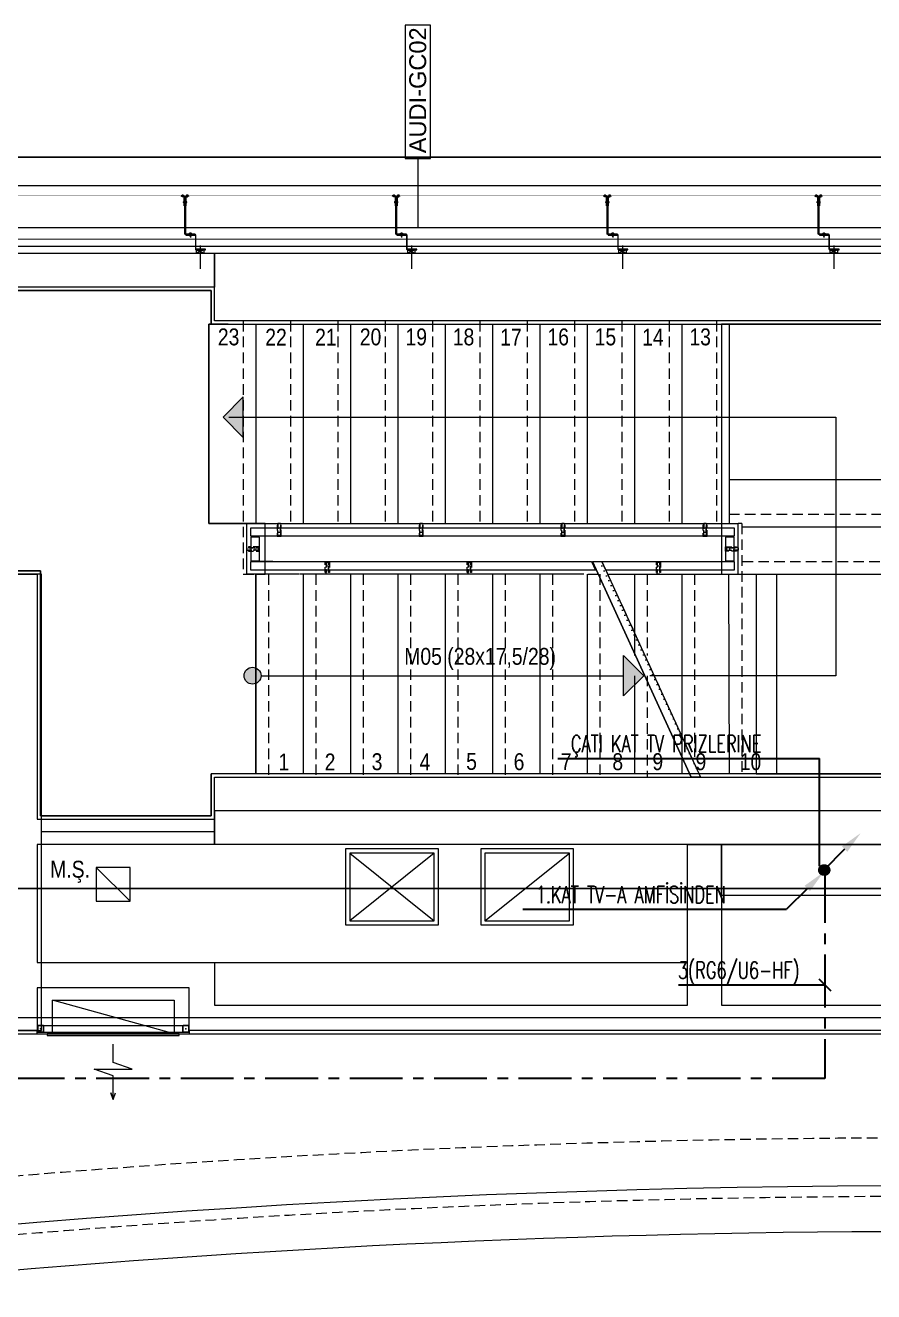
# Model space of a CAD drawing. Extents: x -2598 to 23780, y 0 to 8114.
# Drawn here: x 16080 to 16583, y 2210 to 2960 of the extents above; entities that cross this region are included whole.
import ezdxf
from ezdxf.enums import TextEntityAlignment as Align

# ---------------------------------------------------------------- set-up
doc = ezdxf.new("R2010")
doc.units = 0
doc.header["$LTSCALE"] = 25
doc.header["$MEASUREMENT"] = 0
for name, pattern in [('CENTER', [2, 1.25, -0.25, 0.25, -0.25]), ('DOT2', [0.125, 0, -0.125]), ('HIDDEN', [0.375, 0.25, -0.125]), ('HIDDEN2', [4.7625, 3.175, -1.5875])]:
    doc.linetypes.add(name, pattern=pattern)
doc.layers.get('0').update_dxf_attribs({"color": 9, "lineweight": 9})
for name, color, linetype, lineweight in [('00', 9, 'Continuous', 9), ('01', 9, 'Continuous', 9), ('06B', 9, 'Continuous', 9), ('06C', 9, 'Continuous', 9), ('06D', 9, 'Continuous', 9), ('10', 9, 'Continuous', 9), ('11', 9, 'Continuous', 9), ('14', 9, 'Continuous', 9), ('19', 9, 'Continuous', 9), ('19D', 9, 'DOT2', 9), ('20', 9, 'DOT2', 9), ('21', 9, 'Continuous', 9), ('22', 8, 'Continuous', 9), ('32-ekipman', 9, 'Continuous', 9), ('33', 9, 'BATTING', 9), ('35', 9, 'Continuous', 9), ('40', 9, 'Continuous', 9), ('40B', 9, 'Continuous', 9), ('E-AŞAĞIDAN GELEN HAT', 7, 'Continuous', 30), ('E-KABLO', 7, 'Continuous', 30), ('E-YUKARI ÇIKAN HAT', 7, 'Continuous', 30)]:
    doc.layers.add(name, color=color, linetype=linetype, lineweight=lineweight)
doc.styles.add('Arial', font='arial.ttf', dxfattribs={"height": 2.5})
doc.styles.add('E-YAZI', font='txttw.shx')
doc.styles.add('MuuM_TEXT-STANDART', font='ARIALN.TTF')
doc.linetypes.add('BATTING', pattern='A,0.0001,-0.1,[134,ltypeshp.shx,S=0.1,R=0,X=-0.1,Y=0],-0.2,[134,ltypeshp.shx,S=0.1,R=180,X=0.1,Y=0],-0.1', length=0.4001)

# ---------------------------------------------------------------- blocks, each defined once
blk = doc.blocks.new('0_wallno')
blk.add_lwpolyline([(-7.84, 1.5), (7.94, 1.5), (7.94, -1.5), (-7.84, -1.5)], close=True)
blk.add_lwpolyline([(7.94, 0), (16.13, 0)])
at = {"style": 'Arial'}
blk.add_attdef('GENISLIK', text='', height=2, dxfattribs=at).set_placement((8.44, 0), align=Align.BOTTOM_LEFT)
blk.add_attdef('DUVARNO', text='', height=2, dxfattribs=at).set_placement((0, 0), align=Align.MIDDLE_CENTER)
blk.add_attdef('YUKSEKLIK', text='', height=2, dxfattribs=at).set_placement((8.44, -0.5), align=Align.TOP_LEFT)
blk = doc.blocks.new('KAPI KODLARI 2. KAT')
at = {"layer": '22'}
ref = blk.add_blockref('0_wallno', (16312.73, 2920.66), dxfattribs=dict(at, xscale=-5, yscale=5, zscale=5, rotation=90))
ref.add_attrib('DUVARNO', 'AUDI-GC02', dxfattribs={"layer": '0', "height": 10, "rotation": 90, "style": 'Arial'}).set_placement((16312.73, 2921.4), align=Align.MIDDLE_CENTER)
blk = doc.blocks.new('p- alum kaplama profil')
at = {"lineweight": 13}
blk.add_lwpolyline([(7.12, 12.59), (7.12, 26.49)], dxfattribs=at)
at = {"lineweight": 18}
blk.add_lwpolyline([(4.09, 6.16), (-1.41, 6.16), (-1.41, 6.46), (4.09, 6.46, 0.414214), (4.29, 6.66), (4.29, 14.66, -0.414214), (4.79, 15.16), (10.29, 15.16), (10.29, 14.86), (4.79, 14.86, 0.414214), (4.59, 14.66), (4.59, 6.66, -0.414214)], format="xyb", close=True, dxfattribs=at)
at = {"lineweight": 5}
blk.add_lwpolyline([(9.44, 15.16), (4.79, 15.16), (4.79, 17.16), (9.44, 17.16)], close=True, dxfattribs=at)
for points in [[(4.79, 15.16), (9.44, 17.16)], [(9.44, 15.16), (4.79, 17.16)]]:
    blk.add_lwpolyline(points, dxfattribs=at)
blk.add_lwpolyline([(-2.06, 5.56), (-2.06, -2.34), (-2.06, -15.69), (-1.66, -15.69), (-1.66, -2.34), (-1.66, 5.56), (-1.66, 5.56), (-1.66, 5.57), (-1.66, 5.57), (-1.66, 5.58), (-1.66, 5.58), (-1.65, 5.59), (-1.65, 5.59), (-1.65, 5.59), (-1.65, 5.6), (-1.65, 5.6), (-1.64, 5.61), (-1.64, 5.61), (-1.64, 5.62), (-1.64, 5.62), (-1.63, 5.62), (-1.63, 5.63), (-1.63, 5.63), (-1.62, 5.63), (-1.62, 5.64), (-1.61, 5.64), (-1.61, 5.64), (-1.61, 5.64), (-1.6, 5.65), (-1.6, 5.65), (-1.59, 5.65), (-1.59, 5.65), (-1.58, 5.65), (-1.58, 5.65), (-1.57, 5.66), (-1.57, 5.66), (-1.56, 5.66), (-1.56, 5.66), (3.94, 5.66), (3.94, 6.06), (-1.56, 6.06), (-1.58, 6.06), (-1.61, 6.05), (-1.63, 6.05), (-1.66, 6.05), (-1.68, 6.04), (-1.7, 6.03), (-1.73, 6.03), (-1.75, 6.02), (-1.77, 6.01), (-1.79, 6), (-1.82, 5.99), (-1.84, 5.97), (-1.86, 5.96), (-1.88, 5.94), (-1.89, 5.93), (-1.91, 5.91), (-1.93, 5.89), (-1.95, 5.87), (-1.96, 5.85), (-1.97, 5.83), (-1.99, 5.81), (-2, 5.79), (-2.01, 5.77), (-2.02, 5.75), (-2.03, 5.72), (-2.04, 5.7), (-2.04, 5.68), (-2.05, 5.65), (-2.05, 5.63), (-2.06, 5.61), (-2.06, 5.58)], close=True)
blk.add_lwpolyline([(-1.66, -2.34), (-2.06, -2.34)])
for points in [[(-2.36, -10.84), (-2.36, -16.39), (-2.36, -16.39, -0.414214), (-2.51, -16.54), (-2.51, -16.54), (-4.06, -16.54), (-4.06, -16.84), (-2.51, -16.84), (-2.51, -16.84, 0.414214), (-2.06, -16.39), (-2.06, -10.84)], [(-1.36, -10.84), (-1.66, -10.84), (-1.66, -16.39, 0.414214), (-1.21, -16.84), (-1.21, -16.84), (0.34, -16.84), (0.34, -16.54), (-1.21, -16.54), (-1.21, -16.54, -0.414214), (-1.36, -16.39), (-1.36, -16.39)]]:
    blk.add_lwpolyline(points, format="xyb", close=True)
for points in [[(1.05, 6.91, -10), (1.29, 7.56, -10)], [(1.29, 4.93, -10), (1.29, 7.8, -10)], [(1.53, 6.82, -10), (1.29, 7.56, -10)], [(0.67, 5.66, -10), (1.91, 5.66, -10)], [(0.67, 5.66, -10), (0.67, 5.64, -10), (0.67, 5.62, -10), (0.67, 5.6, -10), (0.68, 5.58, -10), (0.68, 5.56, -10), (0.69, 5.54, -10), (0.69, 5.52, -10), (0.7, 5.5, -10), (0.7, 5.48, -10), (0.71, 5.46, -10), (0.72, 5.45, -10), (0.73, 5.43, -10), (0.74, 5.41, -10), (0.75, 5.4, -10), (0.76, 5.38, -10), (0.77, 5.36, -10), (0.79, 5.35, -10), (0.8, 5.33, -10), (0.81, 5.32, -10), (0.83, 5.31, -10), (0.84, 5.29, -10), (0.86, 5.28, -10), (0.87, 5.27, -10), (0.89, 5.26, -10), (0.91, 5.25, -10), (0.92, 5.24, -10), (0.94, 5.23, -10), (0.96, 5.22, -10), (0.98, 5.21, -10), (1, 5.21, -10), (1.02, 5.2, -10), (1.03, 5.2, -10)], [(0.96, 5.66, -10), (0.97, 5.66, -10), (0.97, 5.66, -10), (0.97, 5.66, -10), (0.98, 5.66, -10), (0.98, 5.66, -10), (0.99, 5.66, -10), (0.99, 5.66, -10), (1, 5.66, -10), (1, 5.67, -10), (1, 5.67, -10), (1.01, 5.67, -10), (1.01, 5.67, -10), (1.01, 5.67, -10), (1.02, 5.68, -10), (1.02, 5.68, -10), (1.02, 5.68, -10), (1.03, 5.69, -10), (1.03, 5.69, -10), (1.03, 5.69, -10), (1.04, 5.7, -10), (1.04, 5.7, -10), (1.04, 5.7, -10), (1.04, 5.71, -10), (1.04, 5.71, -10), (1.05, 5.72, -10), (1.05, 5.72, -10), (1.05, 5.72, -10), (1.05, 5.73, -10), (1.05, 5.73, -10), (1.05, 5.74, -10), (1.05, 5.74, -10), (1.05, 5.75, -10)], [(1.61, 6.87, -10), (0.98, 6.96, -10)], [(1.33, 5.85, -10), (0.98, 5.88, -10)], [(1.56, 7.05, -10), (1.02, 7.13, -10)], [(1.03, 5.2, -10), (1.04, 5.2, -10), (1.05, 5.19, -10), (1.05, 5.19, -10), (1.06, 5.19, -10), (1.06, 5.19, -10), (1.07, 5.19, -10), (1.07, 5.19, -10), (1.08, 5.19, -10), (1.08, 5.19, -10), (1.09, 5.19, -10), (1.09, 5.18, -10), (1.1, 5.18, -10), (1.1, 5.18, -10), (1.11, 5.18, -10), (1.11, 5.18, -10), (1.12, 5.18, -10), (1.12, 5.18, -10), (1.13, 5.18, -10), (1.13, 5.18, -10), (1.14, 5.18, -10), (1.15, 5.18, -10), (1.15, 5.18, -10), (1.16, 5.17, -10), (1.16, 5.17, -10), (1.17, 5.17, -10), (1.17, 5.17, -10), (1.18, 5.17, -10), (1.18, 5.17, -10), (1.19, 5.17, -10), (1.19, 5.17, -10), (1.2, 5.17, -10), (1.2, 5.17, -10)], [(1.05, 5.83, -10), (1.05, 6.01, -10)], [(1.05, 5.75, -10), (1.05, 5.83, -10)], [(1.2, 5.17, -10), (1.2, 5.2, -10)], [(1.38, 5.2, -10), (1.2, 5.2, -10)], [(1.29, 6.16, -10), (1.29, 6.26, -10)], [(1.38, 5.17, -10), (1.38, 5.2, -10)], [(1.38, 5.17, -10), (1.38, 5.17, -10), (1.39, 5.17, -10), (1.39, 5.17, -10), (1.4, 5.17, -10), (1.41, 5.17, -10), (1.41, 5.17, -10), (1.42, 5.17, -10), (1.42, 5.17, -10), (1.43, 5.17, -10), (1.43, 5.18, -10), (1.44, 5.18, -10), (1.44, 5.18, -10), (1.45, 5.18, -10), (1.45, 5.18, -10), (1.46, 5.18, -10), (1.46, 5.18, -10), (1.47, 5.18, -10), (1.47, 5.18, -10), (1.48, 5.18, -10), (1.48, 5.18, -10), (1.49, 5.18, -10), (1.5, 5.19, -10), (1.5, 5.19, -10), (1.51, 5.19, -10), (1.51, 5.19, -10), (1.52, 5.19, -10), (1.52, 5.19, -10), (1.53, 5.19, -10), (1.53, 5.19, -10), (1.54, 5.19, -10), (1.54, 5.2, -10), (1.55, 5.2, -10)], [(1.53, 5.75, -10), (1.53, 5.92, -10)], [(1.53, 5.75, -10), (1.53, 5.74, -10), (1.53, 5.74, -10), (1.53, 5.73, -10), (1.53, 5.73, -10), (1.53, 5.72, -10), (1.54, 5.72, -10), (1.54, 5.72, -10), (1.54, 5.71, -10), (1.54, 5.71, -10), (1.54, 5.7, -10), (1.54, 5.7, -10), (1.55, 5.7, -10), (1.55, 5.69, -10), (1.55, 5.69, -10), (1.55, 5.69, -10), (1.56, 5.68, -10), (1.56, 5.68, -10), (1.56, 5.68, -10), (1.57, 5.67, -10), (1.57, 5.67, -10), (1.58, 5.67, -10), (1.58, 5.67, -10), (1.58, 5.67, -10), (1.59, 5.66, -10), (1.59, 5.66, -10), (1.6, 5.66, -10), (1.6, 5.66, -10), (1.6, 5.66, -10), (1.61, 5.66, -10), (1.61, 5.66, -10), (1.62, 5.66, -10), (1.62, 5.66, -10)], [(1.55, 5.2, -10), (1.57, 5.2, -10), (1.59, 5.21, -10), (1.6, 5.21, -10), (1.62, 5.22, -10), (1.64, 5.23, -10), (1.66, 5.24, -10), (1.68, 5.25, -10), (1.69, 5.26, -10), (1.71, 5.27, -10), (1.73, 5.28, -10), (1.74, 5.29, -10), (1.76, 5.31, -10), (1.77, 5.32, -10), (1.78, 5.33, -10), (1.8, 5.35, -10), (1.81, 5.36, -10), (1.82, 5.38, -10), (1.83, 5.4, -10), (1.84, 5.41, -10), (1.85, 5.43, -10), (1.86, 5.45, -10), (1.87, 5.46, -10), (1.88, 5.48, -10), (1.89, 5.5, -10), (1.89, 5.52, -10), (1.9, 5.54, -10), (1.9, 5.56, -10), (1.9, 5.58, -10), (1.91, 5.6, -10), (1.91, 5.62, -10), (1.91, 5.64, -10), (1.91, 5.66, -10)], [(-2.86, -13.04, 0), (-0.86, -13.04, 0)], [(-2.36, -12.52, 0), (-2.4, -12.53, 0), (-2.43, -12.56, 0), (-2.47, -12.58, 0), (-2.5, -12.6, 0), (-2.53, -12.63, 0), (-2.56, -12.66, 0), (-2.59, -12.69, 0), (-2.61, -12.73, 0), (-2.63, -12.76, 0), (-2.65, -12.8, 0), (-2.67, -12.84, 0), (-2.68, -12.88, 0), (-2.69, -12.92, 0), (-2.7, -12.96, 0), (-2.71, -13, 0), (-2.71, -13.04, 0), (-2.71, -13.08, 0), (-2.7, -13.13, 0), (-2.69, -13.17, 0), (-2.68, -13.21, 0), (-2.67, -13.25, 0), (-2.65, -13.28, 0), (-2.63, -13.32, 0), (-2.61, -13.36, 0), (-2.59, -13.39, 0), (-2.56, -13.42, 0), (-2.53, -13.45, 0), (-2.5, -13.48, 0), (-2.47, -13.51, 0), (-2.43, -13.53, 0), (-2.4, -13.55, 0), (-2.36, -13.57, 0)], [(-2.36, -13.04, 0), (-2.36, -12.52, 0)], [(-2.36, -13.04, 0), (-2.36, -12.73, 0)], [(-2.36, -12.73, 0), (-2.36, -13.04, 0)], [(-1.36, -12.73, 0), (-2.36, -12.73, 0)], [(-2.36, -13.04, 0), (-2.36, -13.36, 0)], [(-2.36, -13.04, 0), (-2.36, -13.57, 0)], [(-2.36, -13.36, 0), (-2.36, -13.04, 0)], [(-1.36, -13.36, 0), (-2.36, -13.36, 0)], [(-1.36, -13.04, 0), (-1.36, -12.37, 0)], [(-1.36, -13.72, 0), (-1.32, -13.68, 0), (-1.29, -13.65, 0), (-1.26, -13.61, 0), (-1.23, -13.58, 0), (-1.2, -13.54, 0), (-1.18, -13.5, 0), (-1.16, -13.45, 0), (-1.14, -13.41, 0), (-1.12, -13.37, 0), (-1.1, -13.32, 0), (-1.09, -13.28, 0), (-1.08, -13.23, 0), (-1.07, -13.18, 0), (-1.06, -13.14, 0), (-1.06, -13.09, 0), (-1.06, -13.04, 0), (-1.06, -12.99, 0), (-1.06, -12.95, 0), (-1.07, -12.9, 0), (-1.08, -12.85, 0), (-1.09, -12.81, 0), (-1.1, -12.76, 0), (-1.12, -12.72, 0), (-1.14, -12.67, 0), (-1.16, -12.63, 0), (-1.18, -12.59, 0), (-1.2, -12.55, 0), (-1.23, -12.51, 0), (-1.26, -12.47, 0), (-1.29, -12.43, 0), (-1.32, -12.4, 0), (-1.36, -12.37, 0)], [(-1.36, -13.04, 0), (-1.36, -13.72, 0)], [(-3.84, -17.04, 0), (-3.81, -17.07, 0), (-3.78, -17.1, 0), (-3.75, -17.12, 0), (-3.72, -17.15, 0), (-3.69, -17.17, 0), (-3.66, -17.19, 0), (-3.62, -17.21, 0), (-3.59, -17.23, 0), (-3.55, -17.24, 0), (-3.52, -17.26, 0), (-3.48, -17.27, 0), (-3.44, -17.28, 0), (-3.4, -17.28, 0), (-3.36, -17.29, 0), (-3.32, -17.29, 0), (-3.29, -17.29, 0), (-3.25, -17.29, 0), (-3.21, -17.29, 0), (-3.17, -17.28, 0), (-3.13, -17.28, 0), (-3.09, -17.27, 0), (-3.06, -17.26, 0), (-3.02, -17.24, 0), (-2.98, -17.23, 0), (-2.95, -17.21, 0), (-2.91, -17.19, 0), (-2.88, -17.17, 0), (-2.85, -17.15, 0), (-2.82, -17.12, 0), (-2.79, -17.1, 0), (-2.76, -17.07, 0), (-2.73, -17.04, 0)], [(-3.29, -17.04, 0), (-3.84, -17.04, 0)], [(-2.85, -16.54, 0), (-2.86, -16.51, 0), (-2.87, -16.47, 0), (-2.89, -16.44, 0), (-2.91, -16.41, 0), (-2.93, -16.38, 0), (-2.96, -16.35, 0), (-2.98, -16.33, 0), (-3.01, -16.31, 0), (-3.04, -16.29, 0), (-3.07, -16.27, 0), (-3.11, -16.25, 0), (-3.14, -16.24, 0), (-3.18, -16.23, 0), (-3.21, -16.22, 0), (-3.25, -16.22, 0), (-3.29, -16.22, 0), (-3.32, -16.22, 0), (-3.36, -16.22, 0), (-3.39, -16.23, 0), (-3.43, -16.24, 0), (-3.46, -16.25, 0), (-3.5, -16.27, 0), (-3.53, -16.29, 0), (-3.56, -16.31, 0), (-3.59, -16.33, 0), (-3.61, -16.35, 0), (-3.64, -16.38, 0), (-3.66, -16.41, 0), (-3.68, -16.44, 0), (-3.7, -16.47, 0), (-3.71, -16.51, 0), (-3.73, -16.54, 0)], [(-3.29, -16.54, 0), (-3.73, -16.54, 0)], [(-3.29, -16.54, 0), (-3.55, -16.54, 0)], [(-3.55, -16.54, 0), (-3.29, -16.54, 0)], [(-3.55, -17.04, 0), (-3.55, -16.54, 0)], [(-3.29, -17.54, 0), (-3.29, -16.04, 0)], [(-3.29, -16.54, 0), (-2.85, -16.54, 0)], [(-3.29, -16.54, 0), (-3.03, -16.54, 0)], [(-3.03, -16.54, 0), (-3.29, -16.54, 0)], [(-3.29, -17.04, 0), (-2.73, -17.04, 0)], [(-3.03, -17.04, 0), (-3.03, -16.54, 0)], [(-0.56, -17.04, 0), (-1.11, -17.04, 0)], [(0, -17.04, 0), (-0.03, -17.07, 0), (-0.06, -17.1, 0), (-0.09, -17.12, 0), (-0.12, -17.15, 0), (-0.15, -17.17, 0), (-0.18, -17.19, 0), (-0.22, -17.21, 0), (-0.25, -17.23, 0), (-0.29, -17.24, 0), (-0.33, -17.26, 0), (-0.36, -17.27, 0), (-0.4, -17.28, 0), (-0.44, -17.28, 0), (-0.48, -17.29, 0), (-0.52, -17.29, 0), (-0.56, -17.29, 0), (-0.59, -17.29, 0), (-0.63, -17.29, 0), (-0.67, -17.28, 0), (-0.71, -17.28, 0), (-0.75, -17.27, 0), (-0.79, -17.26, 0), (-0.82, -17.24, 0), (-0.86, -17.23, 0), (-0.89, -17.21, 0), (-0.93, -17.19, 0), (-0.96, -17.17, 0), (-0.99, -17.15, 0), (-1.02, -17.12, 0), (-1.05, -17.1, 0), (-1.08, -17.07, 0), (-1.11, -17.04, 0)], [(-1, -16.54, 0), (-0.98, -16.51, 0), (-0.97, -16.47, 0), (-0.95, -16.44, 0), (-0.93, -16.41, 0), (-0.91, -16.38, 0), (-0.88, -16.35, 0), (-0.86, -16.33, 0), (-0.83, -16.31, 0), (-0.8, -16.29, 0), (-0.77, -16.27, 0), (-0.73, -16.25, 0), (-0.7, -16.24, 0), (-0.66, -16.23, 0), (-0.63, -16.22, 0), (-0.59, -16.22, 0), (-0.56, -16.22, 0), (-0.52, -16.22, 0), (-0.48, -16.22, 0), (-0.45, -16.23, 0), (-0.41, -16.24, 0), (-0.38, -16.25, 0), (-0.34, -16.27, 0), (-0.31, -16.29, 0), (-0.28, -16.31, 0), (-0.25, -16.33, 0), (-0.23, -16.35, 0), (-0.2, -16.38, 0), (-0.18, -16.41, 0), (-0.16, -16.44, 0), (-0.14, -16.47, 0), (-0.13, -16.51, 0), (-0.12, -16.54, 0)], [(-0.56, -16.54, 0), (-1, -16.54, 0)], [(-0.56, -16.54, 0), (-0.82, -16.54, 0)], [(-0.82, -16.54, 0), (-0.56, -16.54, 0)], [(-0.82, -17.04, 0), (-0.82, -16.54, 0)], [(-0.56, -17.54, 0), (-0.56, -16.04, 0)], [(-0.56, -16.54, 0), (-0.3, -16.54, 0)], [(-0.56, -16.54, 0), (-0.12, -16.54, 0)], [(-0.3, -16.54, 0), (-0.56, -16.54, 0)], [(-0.56, -17.04, 0), (0, -17.04, 0)], [(-0.3, -17.04, 0), (-0.3, -16.54, 0)]]:
    blk.add_polyline3d(points)
blk = doc.blocks.new('Prf-40x40')
for points in [[(1.5, -2), (-1.5, -2, -0.414214), (-2, -1.5), (-2, 1.5, -0.414214), (-1.5, 2), (1.5, 2, -0.414214), (2, 1.5), (2, -1.5, -0.414214)], [(1.5, -1.7), (-1.5, -1.7, -0.414214), (-1.7, -1.5), (-1.7, 1.5, -0.414214), (-1.5, 1.7), (1.5, 1.7, -0.414214), (1.7, 1.5), (1.7, -1.5, -0.414214)]]:
    blk.add_lwpolyline(points, format="xyb", close=True)
blk.add_point((0, 0))
blk = doc.blocks.new('p-krt-yangindolabi_vw')
at = {"linetype": 'Continuous'}
blk.add_lwpolyline([(-37.41, 54.8), (-36, 58.78), (-36, 44.76), (-47.25, 40.82), (-24.75, 40.82), (-36, 36.88), (-36, 25.98)], dxfattribs=at)
for points in [[(-36, 58.78), (-37.41, 54.8)], [(-36, 58.78), (-34.59, 54.8)]]:
    blk.add_lwpolyline(points)
for points in [[(-72, 20), (-75, 20), (-75, 21), (3, 21), (3, 20)], [(-72, 0), (0, 0), (0, 20), (-72, 20)], [(0, 20), (-72, 0), (0, 0)]]:
    blk.add_lwpolyline(points, close=True)
blk = doc.blocks.new('p-lama profili')
at = {"layer": '20', "linetype": 'HIDDEN', "ltscale": 0.5}
blk.add_lwpolyline([(0.75, -0.45), (-0.75, -0.45), (-0.75, -6.5), (-1.25, -6.5), (-1.25, -0.45), (-1.25, -0.45), (-1.25, 0), (1.25, 0), (1.25, -0.45), (1.25, -0.45), (1.25, -6.5), (0.75, -6.5), (0.75, -0.45)], dxfattribs=at)
blk.add_lwpolyline([(-0.75, -2.5), (0.75, -2.5), (0.75, -7.5), (-0.75, -7.5)], close=True, dxfattribs=at)
blk = doc.blocks.new('p-2. kat planı')
at = {"layer": '19'}
h = blk.add_hatch(color=256, dxfattribs=at)
h.dxf.hatch_style = 1
h.paths.add_polyline_path([(16209.5, 2716), (16209.5, 2740), (16197.48, 2728)])
h = blk.add_hatch(color=256, dxfattribs=at)
h.dxf.hatch_style = 1
h.paths.add_polyline_path([(16434.56, 2563), (16434.56, 2587), (16446.58, 2575)])
h = blk.add_hatch(color=256, dxfattribs=at)
h.dxf.hatch_style = 1
edge = h.paths.add_edge_path()
edge.add_arc((16215, 2575), 5, -90, 270)
at = {"layer": '00'}
blk.add_lwpolyline([(15952.5, 2825), (16192.5, 2825), (16192.5, 2805), (15952.5, 2805)], close=True, dxfattribs=at)
for points in [[(16087.5, 2405.3), (16192.5, 2405.3), (16192.5, 2380), (16472.5, 2380), (16472.5, 2475), (16492.5, 2475), (16492.5, 2380), (16622.5, 2380), (16622.5, 2365), (16177.5, 2365), (16177.5, 2390.3), (16087.5, 2390.3), (16087.5, 2365), (16067.5, 2365)], [(16072.5, 2635), (16087.5, 2635), (16087.5, 2490), (16192.5, 2490), (16192.5, 2475), (16087.5, 2475), (16087.52, 2405.3)]]:
    blk.add_lwpolyline(points, dxfattribs=at)
at = {"layer": '01'}
blk.add_lwpolyline([(16192.5, 2825), (16672.5, 2825), (16672.5, 2365), (16622.5, 2365), (16622.5, 2475), (16232.5, 2475), (16232.5, 2475), (16192.5, 2475), (16192.5, 2515), (16622.5, 2515), (16622.5, 2785), (16192.5, 2785)], close=True, dxfattribs=at)
at = {"layer": '06B'}
for points in [[(16500, 2657.5), (16227, 2657.5), (16214, 2657.5), (16214, 2662.5), (16494.5, 2662.5), (16500, 2662.5), (16500, 2657.5)], [(16495, 2662.5), (16500, 2662.5)], [(16219, 2657), (16214, 2657), (16214, 2643), (16219, 2643), (16219, 2657)], [(16417.95, 2637.5), (16214, 2637.5), (16214, 2637.5), (16214, 2640), (16214, 2642.5), (16415.67, 2642.5), (16417.95, 2637.5)], [(16227, 2642.5), (16214, 2642.5)], [(16495, 2642.5), (16500, 2642.5), (16500, 2637.5), (16424.04, 2637.5), (16421.76, 2642.5), (16495, 2642.5), (16495, 2642.5)]]:
    blk.add_lwpolyline(points, dxfattribs=at)
blk.add_lwpolyline([(16495, 2657), (16495, 2643), (16500, 2643), (16500, 2657)], close=True, dxfattribs=at)
at = {"layer": '06C'}
blk.add_lwpolyline([(13012.5, 1124.33), (13012.5, 1124.33), (13012.5, 2865), (16712.5, 2865), (16712.49, 2206.39)], dxfattribs=at)
blk.add_lwpolyline([(13012.5, 1124.33), (13012.5, 1124.33), (13012.5, 2865), (16712.5, 2865), (16712.49, 2206.39)], dxfattribs=at)
at = {"layer": '06D'}
for points in [[(16687.5, 2206.69), (16687.5, 2840), (15800, 2840)], [(16680.7, 2214.69), (16680.71, 2833.2), (15800, 2833.26)], [(16492.5, 2475), (16622.5, 2475), (16622.5, 2445), (16492.5, 2445), (16492.5, 2475)], [(16087.5, 2368), (16174, 2368)]]:
    blk.add_lwpolyline(points, dxfattribs=at)
blk.add_lwpolyline([(16087.5, 2405.3), (16472.5, 2405.3), (16472.5, 2475), (16087.5, 2475)], close=True, dxfattribs=at)
at = {"layer": '10'}
for points, const_width in [([(13018.5, 1124.33), (13018.5, 2859), (16706.5, 2859), (16706.5, 2206.39)], 0.2), ([(13018.5, 1124.33), (13018.5, 2859), (16706.5, 2859), (16706.5, 2206.39)], 0.2), ([(16683.5, 2206.69), (16683.5, 2836), (15793.55, 2836)], 0.1)]:
    blk.add_lwpolyline(points, dxfattribs=dict(at, const_width=const_width))
at = {"layer": '11'}
for points in [[(16087.5, 2364), (16177.5, 2364)], [(16087.5, 2363), (16177.5, 2363)]]:
    blk.add_lwpolyline(points, dxfattribs=at)
at = {"layer": '14'}
for points in [[(15954.5, 2803), (16190.5, 2803), (16190.5, 2783), (16620.5, 2783), (16620.5, 2517), (16190.5, 2517), (16190.5, 2492), (16089.5, 2492), (16089.5, 2637), (16065.5, 2637)], [(16070.5, 2363), (16087.5, 2363), (16087.5, 2365)], [(16177.5, 2365), (16177.5, 2363), (16652.5, 2363)]]:
    blk.add_lwpolyline(points, dxfattribs=at)
at = {"layer": '19', "linetype": 'Continuous'}
for points in [[(16217, 2783), (16217, 2665)], [(16245, 2783), (16245, 2665)], [(16273, 2783), (16273, 2665)], [(16301, 2783), (16301, 2665)], [(16329, 2783), (16329, 2665)], [(16357, 2783), (16357, 2665)], [(16385, 2783), (16385, 2665)], [(16413, 2783), (16413, 2665)], [(16441, 2783), (16441, 2665)], [(16469, 2783), (16469, 2665)], [(16497, 2783), (16497, 2665)], [(16242.5, 2635), (16211.5, 2635), (16211.5, 2665)], [(16211.5, 2665), (16502.5, 2665)], [(16502.5, 2635), (16502.5, 2665)], [(16504.5, 2663), (16620.5, 2663)], [(16224.5, 2635), (16217, 2635), (16217, 2517)], [(16411, 2635), (16243, 2635)], [(16245, 2635), (16245, 2635), (16245, 2517)], [(16273, 2635), (16273, 2517)], [(16301, 2635), (16301, 2517)], [(16329, 2635), (16329, 2517)], [(16357, 2635), (16357, 2517)], [(16385, 2635), (16385, 2517)], [(16413, 2635), (16413, 2517)], [(16413.5, 2635), (16419.55, 2635)], [(16425.14, 2635), (16497.22, 2635)], [(16441, 2635), (16441, 2586.98)], [(16469, 2635), (16469, 2517)], [(16496.72, 2635), (16497, 2517)], [(16497.5, 2635), (16620.5, 2635)], [(16441, 2575), (16441, 2517)]]:
    blk.add_lwpolyline(points, dxfattribs=at)
at = {"layer": '19'}
for points in [[(16209.5, 2716), (16209.5, 2740), (16197.48, 2728)], [(16434.56, 2563), (16434.56, 2587), (16446.58, 2575)]]:
    blk.add_lwpolyline(points, close=True, dxfattribs=at)
for points in [[(16201.02, 2728), (16560.25, 2728), (16560.25, 2575), (16450.14, 2575)], [(16416.17, 2642.5), (16421.76, 2642.5), (16480.09, 2515), (16474.5, 2515), (16416.17, 2642.5)], [(16416.17, 2642.5), (16474.5, 2515)], [(16416.17, 2642.5), (16474.5, 2515)], [(16220, 2575), (16434.56, 2575), (16434.56, 2575)]]:
    blk.add_lwpolyline(points, dxfattribs=at)
blk.add_circle((16215, 2575), 5, dxfattribs=at)
blk.add_circle((16215, 2575), 5, dxfattribs=at)
at = {"layer": '19D', "linetype": 'HIDDEN'}
for points in [[(16209.5, 2785), (16209.5, 2635), (16217, 2635)], [(16237.5, 2785), (16237.5, 2665)], [(16265.5, 2785), (16265.5, 2665)], [(16293.5, 2785), (16293.5, 2665)], [(16321.5, 2785), (16321.5, 2665)], [(16349.5, 2785), (16349.5, 2665)], [(16377.5, 2785), (16377.5, 2665)], [(16405.5, 2785), (16405.5, 2665)], [(16433.5, 2785), (16433.5, 2665)], [(16461.5, 2785), (16461.5, 2665)], [(16489.5, 2785), (16489.5, 2665)], [(16497, 2670.5), (16620.5, 2670.5)], [(16504.5, 2665), (16502.5, 2665)], [(16504.5, 2665), (16504.5, 2515)], [(16421.76, 2642.5), (16480.09, 2515)], [(16505, 2642.5), (16620.5, 2642.5)], [(16224.5, 2635), (16224.5, 2515)], [(16252.5, 2635), (16252.5, 2515)], [(16280.5, 2635), (16280.5, 2515)], [(16308.5, 2635), (16308.5, 2515)], [(16336.5, 2635), (16336.5, 2515)], [(16364.5, 2635), (16364.5, 2515)], [(16392.5, 2635), (16392.5, 2515)], [(16420.5, 2635), (16420.5, 2515)], [(16448.5, 2635), (16448.5, 2586.98)], [(16476.5, 2635), (16476.5, 2526.98)], [(16448.5, 2575), (16448.5, 2515)]]:
    blk.add_lwpolyline(points, dxfattribs=at)
at = {"layer": '19D'}
blk.add_lwpolyline([(16421.76, 2640), (16480.09, 2515)], dxfattribs=at)
at = {"layer": '33', "ltscale": 0.4}
blk.add_lwpolyline([(16676.5, 2214.69), (16676.5, 2829), (15800, 2829)], dxfattribs=at)
at = {"layer": '40'}
blk.add_lwpolyline([(16492.5, 2783), (16492.5, 2665), (16492.5, 2665), (16492.5, 2635), (16513, 2635), (16513, 2517), (16610.5, 2517), (16610.5, 2783)], close=True, dxfattribs=at)
at = {"layer": '40B'}
blk.add_lwpolyline([(13052.5, 1837.5), (13052.5, 1065.5), (13054.42, 1065.5, -0.152186), (16671.45, 2158.21), (16671.45, 2226.09), (16672.5, 2226.09), (16672.5, 2372.5), (15945, 2372.5), (15945, 2365), (14187.5, 2363), (14187.5, 2825), (13845, 2825), (13845, 1845), (13845, 1837.5)], format="xyb", close=True, dxfattribs=at)
for points in [[(15945, 2825), (16652.5, 2825), (16652.5, 2495), (16192.5, 2495), (16192.5, 2482.5), (16090, 2482.5), (16090, 2635), (15945, 2635)], [(16090, 2635), (15945, 2635), (15945, 2365), (16090, 2365)]]:
    blk.add_lwpolyline(points, close=True, dxfattribs=at)
at = {"xscale": -1}
for p, rotation in [((16230.75, 2657.5), 180), ((16314.75, 2657.5), 180), ((16398.75, 2657.5), 180), ((16482.75, 2657.5), 180), ((16219, 2650), 270)]:
    blk.add_blockref('p-lama profili', p, dxfattribs=dict(at, rotation=rotation))
at = {"rotation": 90}
blk.add_blockref('p-lama profili', (16495, 2650), dxfattribs=at)
for p in [(16259.25, 2642.5), (16343.25, 2642.5), (16455.25, 2642.5)]:
    blk.add_blockref('p-lama profili', p)
at = {"layer": '10', "xscale": -1, "rotation": 180}
for p in [(16176.86, 2842.16), (16301.86, 2842.16), (16426.86, 2842.16), (16551.86, 2842.16)]:
    blk.add_blockref('p- alum kaplama profil', p, dxfattribs=at)
at = {"layer": '10', "xscale": -1}
for p in [(16089.5, 2366), (16175.5, 2366)]:
    blk.add_blockref('Prf-40x40', p, dxfattribs=at)
at = {"layer": '32-ekipman', "xscale": -1, "rotation": 180}
blk.add_blockref('p-krt-yangindolabi_vw', (16168.5, 2383), dxfattribs=at)
at = {"layer": '21', "style": 'MuuM_TEXT-STANDART'}
blk.add_text('M.Ş.', height=10, dxfattribs=at).set_placement((16095.19, 2455.48))
at = {"layer": '21', "color": 250, "insert": (16349.65, 2591.44), "char_height": 10, "attachment_point": 2, "style": 'MuuM_TEXT-STANDART'}
blk.add_mtext('M05 (28x17,5/28)', dxfattribs=at)
blk = doc.blocks.new('100_AŞAĞIDAN GELEN HAT')
at = {"layer": 'E-AŞAĞIDAN GELEN HAT', "color": 3, "linetype": 'Continuous'}
blk.add_line((-2.07, -2.17), (-4.55, -4.64), dxfattribs=at)
at = {"layer": 'E-AŞAĞIDAN GELEN HAT', "color": 4, "linetype": 'Continuous', "const_width": 0.675}
blk.add_lwpolyline([(-0.34, 0, 1), (0.34, 0, 1)], format="xyb", close=True, dxfattribs=at)
at = {"layer": 'E-AŞAĞIDAN GELEN HAT', "color": 3, "linetype": 'Continuous'}
blk.add_solid([(-2.39, -1.85), (-1.76, -2.49), (-0.16, -0.26)], dxfattribs=at)
blk = doc.blocks.new('100_YUKARI ÇIKAN HAT')
at = {"layer": 'E-YUKARI ÇIKAN HAT', "color": 3, "linetype": 'Continuous'}
blk.add_line((2.47, 2.47), (0, 0), dxfattribs=at)
at = {"layer": 'E-YUKARI ÇIKAN HAT', "color": 4, "linetype": 'Continuous', "const_width": 0.675}
blk.add_lwpolyline([(-0.34, 0, 1), (0.34, 0, 1)], format="xyb", close=True, dxfattribs=at)
at = {"layer": 'E-YUKARI ÇIKAN HAT', "color": 3, "linetype": 'Continuous'}
blk.add_solid([(2.15, 2.79), (2.79, 2.15), (4.38, 4.38)], dxfattribs=at)

msp = doc.modelspace()

# ---------------------------------------------------------------- linework, layer by layer
at = {"layer": '06B'}
msp.add_lwpolyline([(15362.02, 2122.81, -0.050395), (16650.71, 2246.09)], format="xyb", dxfattribs=at)
at = {"layer": '06D'}
for points in [[(16270, 2427.5), (16325, 2427.5), (16325, 2472.5), (16270, 2472.5)], [(16272.5, 2430), (16322.5, 2430), (16322.5, 2470), (16272.5, 2470)], [(16350, 2427.5), (16405, 2427.5), (16405, 2472.5), (16350, 2472.5)], [(16352.5, 2430), (16402.5, 2430), (16402.5, 2470), (16352.5, 2470)], [(16122.44, 2441.5), (16142.44, 2441.5), (16142.44, 2461.5), (16122.44, 2461.5)]]:
    msp.add_lwpolyline(points, close=True, dxfattribs=at)
for points in [[(16272.5, 2470), (16322.5, 2430)], [(16322.5, 2470), (16272.5, 2430)], [(16352.5, 2430), (16402.5, 2470)], [(16142.44, 2441.5), (16122.44, 2461.5)]]:
    msp.add_lwpolyline(points, dxfattribs=at)
at = {"layer": '20', "linetype": 'HIDDEN'}
for points in [[(13074.5, 1250.48, -0.146575), (16650.5, 2301.36, -0.146575)], [(13074.5, 1209.1, -0.147553), (16652.5, 2266.71)]]:
    msp.add_lwpolyline(points, format="xyb", dxfattribs=at)
at = {"layer": '21', "linetype": 'HIDDEN2', "ltscale": 0.1, "const_width": 1}
msp.add_lwpolyline([(16037.2, 2881.81), (16744.19, 2881.81), (16744.19, 2449.05), (16037.2, 2449.05)], close=True, dxfattribs=at)
at = {"layer": '35'}
msp.add_lwpolyline([(16650.5, 2363), (16650.5, 2272.98, 0.147272), (13074.5, 1216.59), (13074.5, 1835), (13854.5, 1835), (13854.5, 2483.5), (13840.44, 2489.8), (13837.5, 2489.8), (13837.5, 2570.2), (13840.5, 2570.2), (13854.5, 2576.5), (13854.5, 2580), (13854.5, 2657), (13835.5, 2657), (13835.5, 2763), (13854.5, 2763), (13854.5, 2803), (14182.5, 2803), (14182.5, 2363)], format="xyb", close=True, dxfattribs=at)
for points in [[(16065.5, 2637), (16089.5, 2637), (16089.5, 2492), (16190.5, 2492), (16190.5, 2517), (16217, 2517.04), (16217, 2635.04), (16222.5, 2635), (16222.5, 2665), (16189, 2665), (16189, 2783), (16190.5, 2783), (16190.5, 2803), (15954.5, 2803)], [(16200.5, 2783), (16189, 2783), (16189, 2665), (16211.5, 2665)], [(16497, 2691), (16620.5, 2691)], [(16499.5, 2635), (16525, 2635), (16525, 2517)]]:
    msp.add_lwpolyline(points, dxfattribs=at)
at = {"layer": 'E-KABLO'}
for p, q in [((16395.75, 2526.01), (16550.53, 2526.01)), ((16550.53, 2462.34), (16550.53, 2526.01)), ((16374.96, 2436.75), (16530.97, 2436.75)), ((16467.03, 2392), (16553.7, 2392)), ((16550.17, 2395.54), (16557.24, 2388.47))]:
    msp.add_line(p, q, dxfattribs=at)
at = {"layer": 'E-KABLO', "color": 6, "linetype": 'CENTER'}
for p, q in [((16553.7, 2459.96), (16553.71, 2336.6)), ((16553.71, 2336.6), (15871.7, 2336.58))]:
    msp.add_line(p, q, dxfattribs=at)

# ---------------------------------------------------------------- block references
msp.add_blockref('p-2. kat planı', (0, 0))
at = {"layer": '22'}
msp.add_blockref('KAPI KODLARI 2. KAT', (0, 0), dxfattribs=at)
at = {"layer": 'E-AŞAĞIDAN GELEN HAT', "xscale": 5, "yscale": 5, "zscale": 5}
msp.add_blockref('100_AŞAĞIDAN GELEN HAT', (16553.7, 2459.96), dxfattribs=at)
at = {"layer": 'E-YUKARI ÇIKAN HAT', "xscale": 5, "yscale": 5, "zscale": 5}
msp.add_blockref('100_YUKARI ÇIKAN HAT', (16553.02, 2459.96), dxfattribs=at)

# ---------------------------------------------------------------- texts
at = {"layer": '21', "style": 'MuuM_TEXT-STANDART'}
for s, p in [('23', (16194.43, 2770.48)), ('22', (16222.49, 2770.31)), ('21', (16252, 2770.31)), ('20', (16278.45, 2770.48)), ('19', (16305.49, 2770.48)), ('18', (16333.49, 2770.48)), ('17', (16361.52, 2770.31)), ('16', (16389.52, 2770.48)), ('15', (16417.45, 2770.48)), ('14', (16445.54, 2770.31)), ('13', (16473.52, 2770.48)), ('1', (16230.27, 2518.93)), ('2', (16257.66, 2518.93)), ('3', (16285.47, 2519.1)), ('4', (16313.81, 2518.97)), ('5', (16341.4, 2519.27)), ('6', (16369.51, 2519.1)), ('7', (16397.4, 2519.1)), ('8', (16427.94, 2519.1)), ('9', (16451.63, 2519.1)), ('9', (16477.16, 2519.1)), ('10', (16503.33, 2519.1))]:
    msp.add_text(s, height=10, dxfattribs=at).set_placement(p)
at = {"layer": 'E-KABLO', "color": 3, "linetype": 'Continuous', "style": 'E-YAZI', "width": 0.7}
for s, p in [('ÇATI KAT TV PRIZLERINE', (16403.39, 2529.72)), ('1.KAT TV-A AMFİSİNDEN ', (16382.6, 2440.46)), ('3(RG6/U6-HF)', (16466.77, 2395.71))]:
    msp.add_text(s, height=10, dxfattribs=at).set_placement(p)

doc.saveas('drawing.dxf')
